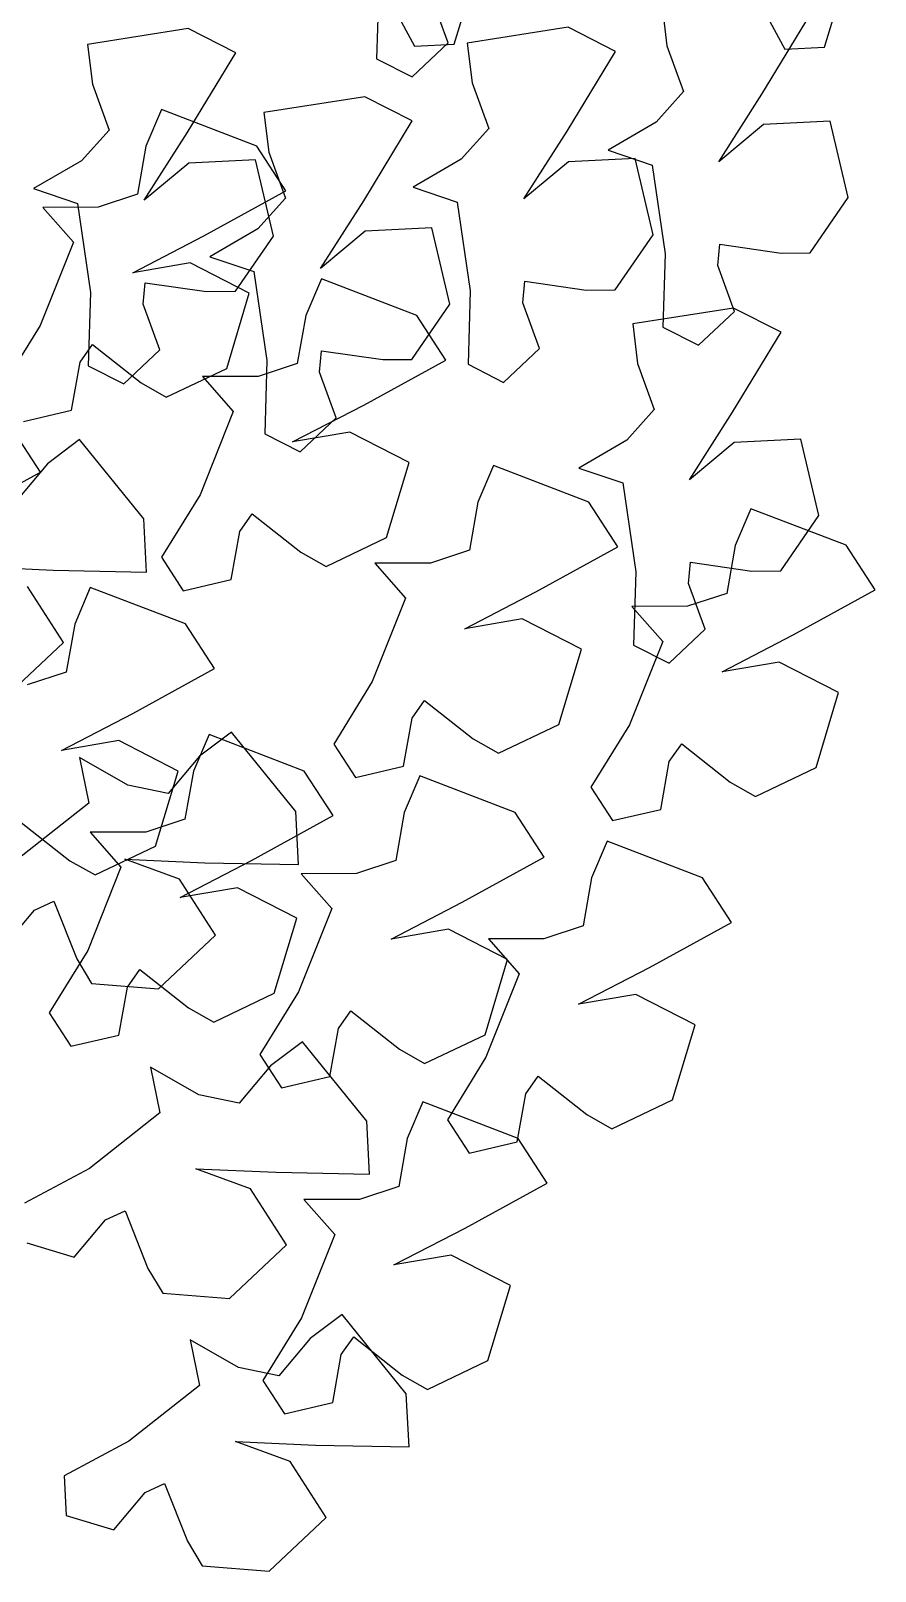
# Model space of a CAD drawing. Header units: millimetres. Extents: x 441156 to 441876, y 4514765 to 4515211.
# Drawn here: x 441408.684 to 441409.494, y 4514820.724 to 4514822.203 of the extents above; entities that cross this region are included whole.
import ezdxf

# ---------------------------------------------------------------- set-up
doc = ezdxf.new("R2010")
doc.units = ezdxf.units.MM
doc.layers.add('01_piscinas', color=254, linetype='Continuous')

msp = doc.modelspace()

# ---------------------------------------------------------------- linework, layer by layer
at = {"layer": '01_piscinas'}
for p, q in [((441409.0185904, 4514822.24995481, 0.00000053), (441409.05199114, 4514822.18788589, 0.00000053)), ((441409.01780215, 4514822.24644525, 0.00000053), (441409.01569358, 4514822.17599162, 0.00000053)), ((441409.08439795, 4514822.19114513, 0.00000053), (441409.06840111, 4514822.23513551, 0.00000053)), ((441409.0901309, 4514822.1898901, 0.00000053), (441409.10391412, 4514822.23536141, 0.00000053)), ((441409.37397293, 4514822.24715497, 0.00000053), (441409.40737367, 4514822.18508605, 0.00000053)), ((441409.28967015, 4514822.22655153, 0.00000053), (441409.29433621, 4514822.18848966, 0.00000053)), ((441409.44551342, 4514822.18709026, 0.00000053), (441409.45929664, 4514822.23256157, 0.00000053)), ((441408.8349509, 4514822.20486206, 0.00000053), (441408.73816882, 4514822.18954713, 0.00000053)), ((441408.88049387, 4514822.18166485, 0.00000053), (441408.8349509, 4514822.20486206, 0.00000053)), ((441409.19939783, 4514822.20621568, 0.00000053), (441409.10261575, 4514822.19090075, 0.00000053)), ((441409.2449408, 4514822.18301847, 0.00000053), (441409.19939783, 4514822.20621568, 0.00000053)), ((441409.3854923, 4514822.1419023, 0.00000053), (441409.4319952, 4514822.21866924, 0.00000053)), ((441409.04972568, 4514822.15865744, 0.00000053), (441409.08439795, 4514822.19114513, 0.00000053)), ((441409.05199114, 4514822.18788589, 0.00000053), (441409.0901309, 4514822.1898901, 0.00000053)), ((441409.10261575, 4514822.19090075, 0.00000053), (441409.10728181, 4514822.15283889, 0.00000053)), ((441408.73816882, 4514822.18954713, 0.00000053), (441408.74283488, 4514822.15148527, 0.00000053)), ((441408.83399097, 4514822.10489791, 0.00000053), (441408.88049387, 4514822.18166485, 0.00000053)), ((441409.01569358, 4514822.17599162, 0.00000053), (441409.04972568, 4514822.15865744, 0.00000053)), ((441409.1984379, 4514822.10625153, 0.00000053), (441409.2449408, 4514822.18301847, 0.00000053)), ((441409.29433621, 4514822.18848966, 0.00000053), (441409.31033306, 4514822.14449929, 0.00000053)), ((441409.40737367, 4514822.18508605, 0.00000053), (441409.44551342, 4514822.18709026, 0.00000053)), ((441408.74283488, 4514822.15148527, 0.00000053), (441408.75883173, 4514822.10749489, 0.00000053)), ((441409.10728181, 4514822.15283889, 0.00000053), (441409.12327865, 4514822.10884852, 0.00000053)), ((441409.00420188, 4514822.13951302, 0.00000053), (441408.90741979, 4514822.1241981, 0.00000053)), ((441409.04974484, 4514822.11631581, 0.00000053), (441409.00420188, 4514822.13951302, 0.00000053)), ((441409.31033306, 4514822.14449929, 0.00000053), (441409.28394421, 4514822.11502381, 0.00000053)), ((441409.3440454, 4514822.07702283, 0.00000053), (441409.3854923, 4514822.1419023, 0.00000053)), ((441408.80928928, 4514822.12714458, 0.00000053), (441408.79429928, 4514822.09184901, 0.00000053)), ((441408.90076249, 4514822.09201665, 0.00000053), (441408.80928928, 4514822.12714458, 0.00000053)), ((441408.90741979, 4514822.1241981, 0.00000053), (441408.91208585, 4514822.08613623, 0.00000053)), ((441409.00324194, 4514822.03954887, 0.00000053), (441409.04974484, 4514822.11631581, 0.00000053)), ((441409.45082955, 4514822.11585428, 0.00000053), (441409.38693093, 4514822.11271569, 0.00000053)), ((441409.46808495, 4514822.0426118, 0.00000053), (441409.45082955, 4514822.11585428, 0.00000053)), ((441408.75883173, 4514822.10749489, 0.00000053), (441408.73244288, 4514822.07801942, 0.00000053)), ((441408.79254406, 4514822.04001844, 0.00000053), (441408.83399097, 4514822.10489791, 0.00000053)), ((441409.12327865, 4514822.10884852, 0.00000053), (441409.09688981, 4514822.07937304, 0.00000053)), ((441409.15699099, 4514822.04137206, 0.00000053), (441409.1984379, 4514822.10625153, 0.00000053)), ((441409.28394421, 4514822.11502381, 0.00000053), (441409.23783124, 4514822.08820621, 0.00000053)), ((441409.38693093, 4514822.11271569, 0.00000053), (441409.3440454, 4514822.07702283, 0.00000053)), ((441408.79429928, 4514822.09184901, 0.00000053), (441408.78615776, 4514822.0457538, 0.00000053)), ((441408.92860525, 4514822.04915579, 0.00000053), (441408.90076249, 4514822.09201665, 0.00000053)), ((441408.91208585, 4514822.08613623, 0.00000053), (441408.9280827, 4514822.04214586, 0.00000053)), ((441409.23783124, 4514822.08820621, 0.00000053), (441409.28014678, 4514822.07388425, 0.00000053)), ((441408.73244288, 4514822.07801942, 0.00000053), (441408.68632991, 4514822.05120181, 0.00000053)), ((441408.8354296, 4514822.0757113, 0.00000053), (441408.79254406, 4514822.04001844, 0.00000053)), ((441408.89932822, 4514822.07884988, 0.00000053), (441408.8354296, 4514822.0757113, 0.00000053)), ((441408.91658362, 4514822.00560741, 0.00000053), (441408.89932822, 4514822.07884988, 0.00000053)), ((441409.09688981, 4514822.07937304, 0.00000053), (441409.05077684, 4514822.05255543, 0.00000053)), ((441409.19987653, 4514822.07706492, 0.00000053), (441409.15699099, 4514822.04137206, 0.00000053)), ((441409.26377515, 4514822.0802035, 0.00000053), (441409.19987653, 4514822.07706492, 0.00000053)), ((441409.28103055, 4514822.00696103, 0.00000053), (441409.26377515, 4514822.0802035, 0.00000053)), ((441409.28014678, 4514822.07388425, 0.00000053), (441409.29259642, 4514821.98862685, 0.00000053)), ((441408.68632991, 4514822.05120181, 0.00000053), (441408.72864544, 4514822.03687985, 0.00000053)), ((441408.78615776, 4514822.0457538, 0.00000053), (441408.74856662, 4514822.03342171, 0.00000053)), ((441408.84994909, 4514822.00592512, 0.00000053), (441408.92860525, 4514822.04915579, 0.00000053)), ((441408.9280827, 4514822.04214586, 0.00000053), (441408.90169385, 4514822.01267038, 0.00000053)), ((441409.05077684, 4514822.05255543, 0.00000053), (441409.09309237, 4514822.03823347, 0.00000053)), ((441409.43169404, 4514821.98961981, 0.00000053), (441409.46808495, 4514822.0426118, 0.00000053)), ((441408.74856662, 4514822.03342171, 0.00000053), (441408.69522281, 4514822.03325347, 0.00000053)), ((441408.69522281, 4514822.03325347, 0.00000053), (441408.72470816, 4514821.99969253, 0.00000053)), ((441408.72864544, 4514822.03687985, 0.00000053), (441408.74109509, 4514821.95162245, 0.00000053)), ((441408.96179504, 4514821.9746694, 0.00000053), (441409.00324194, 4514822.03954887, 0.00000053)), ((441409.09309237, 4514822.03823347, 0.00000053), (441409.10554202, 4514821.95297607, 0.00000053)), ((441408.90169385, 4514822.01267038, 0.00000053), (441408.85558088, 4514821.98585278, 0.00000053)), ((441409.06857919, 4514822.01350085, 0.00000053), (441409.00468057, 4514822.01036226, 0.00000053)), ((441409.08583459, 4514821.94025838, 0.00000053), (441409.06857919, 4514822.01350085, 0.00000053)), ((441408.72470816, 4514821.99969253, 0.00000053), (441408.69286116, 4514821.91963263, 0.00000053)), ((441408.78161528, 4514821.97046131, 0.00000053), (441408.84994909, 4514822.00592512, 0.00000053)), ((441408.88019271, 4514821.95261542, 0.00000053), (441408.91658362, 4514822.00560741, 0.00000053)), ((441409.00468057, 4514822.01036226, 0.00000053), (441408.96179504, 4514821.9746694, 0.00000053)), ((441409.24463964, 4514821.95396904, 0.00000053), (441409.28103055, 4514822.00696103, 0.00000053)), ((441409.34319538, 4514821.97731711, 0.00000053), (441409.3450941, 4514821.99788689, 0.00000053)), ((441409.3450941, 4514821.99788689, 0.00000053), (441409.40386656, 4514821.98933094, 0.00000053)), ((441408.85558088, 4514821.98585278, 0.00000053), (441408.89789641, 4514821.97153082, 0.00000053)), ((441409.29259642, 4514821.98862685, 0.00000053), (441409.29048785, 4514821.91817321, 0.00000053)), ((441409.40386656, 4514821.98933094, 0.00000053), (441409.43169404, 4514821.98961981, 0.00000053)), ((441408.83660167, 4514821.97992946, 0.00000053), (441408.78161528, 4514821.97046131, 0.00000053)), ((441408.89350879, 4514821.95069825, 0.00000053), (441408.83660167, 4514821.97992946, 0.00000053)), ((441408.89789641, 4514821.97153082, 0.00000053), (441408.91034606, 4514821.88627342, 0.00000053)), ((441409.35919222, 4514821.93332673, 0.00000053), (441409.34319538, 4514821.97731711, 0.00000053)), ((441408.79169404, 4514821.94031271, 0.00000053), (441408.79359276, 4514821.9608825, 0.00000053)), ((441408.79359276, 4514821.9608825, 0.00000053), (441408.85236523, 4514821.95232655, 0.00000053)), ((441408.96263342, 4514821.96463264, 0.00000053), (441408.94764342, 4514821.92933707, 0.00000053)), ((441409.05410663, 4514821.92950471, 0.00000053), (441408.96263342, 4514821.96463264, 0.00000053)), ((441409.15614097, 4514821.94166633, 0.00000053), (441409.15803969, 4514821.96223612, 0.00000053)), ((441409.15803969, 4514821.96223612, 0.00000053), (441409.21681216, 4514821.95368017, 0.00000053)), ((441409.21681216, 4514821.95368017, 0.00000053), (441409.24463964, 4514821.95396904, 0.00000053)), ((441408.74109509, 4514821.95162245, 0.00000053), (441408.73898651, 4514821.88116882, 0.00000053)), ((441408.80769089, 4514821.89632234, 0.00000053), (441408.79169404, 4514821.94031271, 0.00000053)), ((441408.85236523, 4514821.95232655, 0.00000053), (441408.88019271, 4514821.95261542, 0.00000053)), ((441408.87183117, 4514821.87864071, 0.00000053), (441408.89350879, 4514821.95069825, 0.00000053)), ((441409.04944368, 4514821.88726638, 0.00000053), (441409.08583459, 4514821.94025838, 0.00000053)), ((441409.10554202, 4514821.95297607, 0.00000053), (441409.10343344, 4514821.88252244, 0.00000053)), ((441409.17213782, 4514821.89767596, 0.00000053), (441409.15614097, 4514821.94166633, 0.00000053)), ((441408.94764342, 4514821.92933707, 0.00000053), (441408.93950191, 4514821.88324186, 0.00000053)), ((441409.08194939, 4514821.88664385, 0.00000053), (441409.05410663, 4514821.92950471, 0.00000053)), ((441409.35831253, 4514821.93655557, 0.00000053), (441409.26153044, 4514821.92124065, 0.00000053)), ((441409.32451995, 4514821.90083903, 0.00000053), (441409.35919222, 4514821.93332673, 0.00000053)), ((441409.40385549, 4514821.91335836, 0.00000053), (441409.35831253, 4514821.93655557, 0.00000053)), ((441408.69286116, 4514821.91963263, 0.00000053), (441408.65580827, 4514821.85967228, 0.00000053)), ((441409.26153044, 4514821.92124065, 0.00000053), (441409.2661965, 4514821.88317879, 0.00000053)), ((441409.29048785, 4514821.91817321, 0.00000053), (441409.32451995, 4514821.90083903, 0.00000053)), ((441409.35735259, 4514821.83659142, 0.00000053), (441409.40385549, 4514821.91335836, 0.00000053)), ((441408.73102628, 4514821.88453863, 0.00000053), (441408.74295551, 4514821.90140322, 0.00000053)), ((441408.74295551, 4514821.90140322, 0.00000053), (441408.78957598, 4514821.86460732, 0.00000053)), ((441408.77301862, 4514821.86383464, 0.00000053), (441408.80769089, 4514821.89632234, 0.00000053)), ((441408.96094502, 4514821.87496368, 0.00000053), (441408.96284374, 4514821.89553346, 0.00000053)), ((441408.96284374, 4514821.89553346, 0.00000053), (441409.0216162, 4514821.88697752, 0.00000053)), ((441409.13746555, 4514821.86518826, 0.00000053), (441409.17213782, 4514821.89767596, 0.00000053)), ((441408.72288476, 4514821.83844342, 0.00000053), (441408.73102628, 4514821.88453863, 0.00000053)), ((441408.73898651, 4514821.88116882, 0.00000053), (441408.77301862, 4514821.86383464, 0.00000053)), ((441408.93950191, 4514821.88324186, 0.00000053), (441408.90191076, 4514821.87090977, 0.00000053)), ((441408.91034606, 4514821.88627342, 0.00000053), (441408.90823749, 4514821.81581978, 0.00000053)), ((441409.00329323, 4514821.84341318, 0.00000053), (441409.08194939, 4514821.88664385, 0.00000053)), ((441409.0216162, 4514821.88697752, 0.00000053), (441409.04944368, 4514821.88726638, 0.00000053)), ((441409.10343344, 4514821.88252244, 0.00000053), (441409.13746555, 4514821.86518826, 0.00000053)), ((441409.2661965, 4514821.88317879, 0.00000053), (441409.28219335, 4514821.83918841, 0.00000053)), ((441408.78957598, 4514821.86460732, 0.00000053), (441408.81381972, 4514821.85094375, 0.00000053)), ((441408.81381972, 4514821.85094375, 0.00000053), (441408.87183117, 4514821.87864071, 0.00000053)), ((441408.90191076, 4514821.87090977, 0.00000053), (441408.84856695, 4514821.87074153, 0.00000053)), ((441408.84856695, 4514821.87074153, 0.00000053), (441408.8780523, 4514821.83718058, 0.00000053)), ((441408.97694186, 4514821.8309733, 0.00000053), (441408.96094502, 4514821.87496368, 0.00000053)), ((441408.67661385, 4514821.82764439, 0.00000053), (441408.72288476, 4514821.83844342, 0.00000053)), ((441408.8780523, 4514821.83718058, 0.00000053), (441408.84620531, 4514821.75712069, 0.00000053)), ((441408.93495942, 4514821.80794937, 0.00000053), (441409.00329323, 4514821.84341318, 0.00000053)), ((441409.28219335, 4514821.83918841, 0.00000053), (441409.2558045, 4514821.80971294, 0.00000053)), ((441409.31590569, 4514821.77171196, 0.00000053), (441409.35735259, 4514821.83659142, 0.00000053)), ((441408.69323554, 4514821.7789689, 0.00000053), (441408.66539278, 4514821.82182975, 0.00000053)), ((441408.94226959, 4514821.7984856, 0.00000053), (441408.97694186, 4514821.8309733, 0.00000053)), ((441408.73048376, 4514821.81016464, 0.00000053), (441408.69985426, 4514821.78709278, 0.00000053)), ((441408.79213792, 4514821.73400636, 0.00000053), (441408.73048376, 4514821.81016464, 0.00000053)), ((441408.90823749, 4514821.81581978, 0.00000053), (441408.94226959, 4514821.7984856, 0.00000053)), ((441408.98994581, 4514821.81741752, 0.00000053), (441408.93495942, 4514821.80794937, 0.00000053)), ((441409.04685293, 4514821.78818631, 0.00000053), (441408.98994581, 4514821.81741752, 0.00000053)), ((441409.2558045, 4514821.80971294, 0.00000053), (441409.20969153, 4514821.78289533, 0.00000053)), ((441409.35879122, 4514821.80740482, 0.00000053), (441409.31590569, 4514821.77171196, 0.00000053)), ((441409.42268984, 4514821.8105434, 0.00000053), (441409.35879122, 4514821.80740482, 0.00000053)), ((441409.43994524, 4514821.73730093, 0.00000053), (441409.42268984, 4514821.8105434, 0.00000053)), ((441408.61457938, 4514821.73573823, 0.00000053), (441408.69323554, 4514821.7789689, 0.00000053)), ((441408.69985426, 4514821.78709278, 0.00000053), (441408.6697559, 4514821.75124392, 0.00000053)), ((441409.02517531, 4514821.71612877, 0.00000053), (441409.04685293, 4514821.78818631, 0.00000053)), ((441409.12795124, 4514821.78528763, 0.00000053), (441409.11296124, 4514821.74999206, 0.00000053)), ((441409.21942445, 4514821.7501597, 0.00000053), (441409.12795124, 4514821.78528763, 0.00000053)), ((441409.20969153, 4514821.78289533, 0.00000053), (441409.25200707, 4514821.76857337, 0.00000053)), ((441409.25200707, 4514821.76857337, 0.00000053), (441409.26445671, 4514821.68331597, 0.00000053)), ((441408.84620531, 4514821.75712069, 0.00000053), (441408.80915241, 4514821.69716034, 0.00000053)), ((441409.11296124, 4514821.74999206, 0.00000053), (441409.10481972, 4514821.70389685, 0.00000053)), ((441409.24726721, 4514821.70729884, 0.00000053), (441409.21942445, 4514821.7501597, 0.00000053)), ((441408.79482003, 4514821.68296639, 0.00000053), (441408.79213792, 4514821.73400636, 0.00000053)), ((441408.88437042, 4514821.72202669, 0.00000053), (441408.89629965, 4514821.73889128, 0.00000053)), ((441408.89629965, 4514821.73889128, 0.00000053), (441408.94292013, 4514821.70209538, 0.00000053)), ((441409.37482699, 4514821.74383855, 0.00000053), (441409.35983699, 4514821.70854298, 0.00000053)), ((441409.4663002, 4514821.70871062, 0.00000053), (441409.37482699, 4514821.74383855, 0.00000053)), ((441409.40355433, 4514821.68430893, 0.00000053), (441409.43994524, 4514821.73730093, 0.00000053)), ((441408.87622891, 4514821.67593148, 0.00000053), (441408.88437042, 4514821.72202669, 0.00000053)), ((441408.94292013, 4514821.70209538, 0.00000053), (441408.96716386, 4514821.68843181, 0.00000053)), ((441408.96716386, 4514821.68843181, 0.00000053), (441409.02517531, 4514821.71612877, 0.00000053)), ((441409.10481972, 4514821.70389685, 0.00000053), (441409.06722857, 4514821.69156476, 0.00000053)), ((441409.16861105, 4514821.66406817, 0.00000053), (441409.24726721, 4514821.70729884, 0.00000053)), ((441409.35983699, 4514821.70854298, 0.00000053), (441409.35169548, 4514821.66244777, 0.00000053)), ((441409.49414296, 4514821.66584976, 0.00000053), (441409.4663002, 4514821.70871062, 0.00000053)), ((441408.62817574, 4514821.68830995, 0.00000053), (441408.70508646, 4514821.68485561, 0.00000053)), ((441408.80915241, 4514821.69716034, 0.00000053), (441408.82995799, 4514821.66513244, 0.00000053)), ((441409.06722857, 4514821.69156476, 0.00000053), (441409.01388477, 4514821.69139652, 0.00000053)), ((441409.01388477, 4514821.69139652, 0.00000053), (441409.04337011, 4514821.65783557, 0.00000053)), ((441409.31505567, 4514821.67200623, 0.00000053), (441409.31695439, 4514821.69257601, 0.00000053)), ((441409.31695439, 4514821.69257601, 0.00000053), (441409.37572686, 4514821.68402007, 0.00000053)), ((441408.70508646, 4514821.68485561, 0.00000053), (441408.79482003, 4514821.68296639, 0.00000053)), ((441408.82995799, 4514821.66513244, 0.00000053), (441408.87622891, 4514821.67593148, 0.00000053)), ((441409.26445671, 4514821.68331597, 0.00000053), (441409.26234814, 4514821.61286234, 0.00000053)), ((441409.33105251, 4514821.62801586, 0.00000053), (441409.31505567, 4514821.67200623, 0.00000053)), ((441409.37572686, 4514821.68402007, 0.00000053), (441409.40355433, 4514821.68430893, 0.00000053)), ((441408.71519683, 4514821.61524788, 0.00000053), (441408.68052943, 4514821.66901642, 0.00000053)), ((441408.7409045, 4514821.66831713, 0.00000053), (441408.72591449, 4514821.63302156, 0.00000053)), ((441408.8323777, 4514821.6331892, 0.00000053), (441408.7409045, 4514821.66831713, 0.00000053)), ((441409.04337011, 4514821.65783557, 0.00000053), (441409.01152312, 4514821.57777568, 0.00000053)), ((441409.10027724, 4514821.62860436, 0.00000053), (441409.16861105, 4514821.66406817, 0.00000053)), ((441409.35169548, 4514821.66244777, 0.00000053), (441409.31410433, 4514821.65011568, 0.00000053)), ((441409.4154868, 4514821.62261909, 0.00000053), (441409.49414296, 4514821.66584976, 0.00000053)), ((441409.31410433, 4514821.65011568, 0.00000053), (441409.26076052, 4514821.64994744, 0.00000053)), ((441409.26076052, 4514821.64994744, 0.00000053), (441409.29024587, 4514821.61638649, 0.00000053)), ((441408.72591449, 4514821.63302156, 0.00000053), (441408.71777298, 4514821.58692635, 0.00000053)), ((441408.86022046, 4514821.59032834, 0.00000053), (441408.8323777, 4514821.6331892, 0.00000053)), ((441409.15526363, 4514821.63807251, 0.00000053), (441409.10027724, 4514821.62860436, 0.00000053)), ((441409.21217075, 4514821.6088413, 0.00000053), (441409.15526363, 4514821.63807251, 0.00000053)), ((441409.29638024, 4514821.59552816, 0.00000053), (441409.33105251, 4514821.62801586, 0.00000053)), ((441408.6603947, 4514821.56368303, 0.00000053), (441408.71519683, 4514821.61524788, 0.00000053)), ((441409.29024587, 4514821.61638649, 0.00000053), (441409.25839888, 4514821.53632659, 0.00000053)), ((441409.26234814, 4514821.61286234, 0.00000053), (441409.29638024, 4514821.59552816, 0.00000053)), ((441409.34715299, 4514821.58715528, 0.00000053), (441409.4154868, 4514821.62261909, 0.00000053)), ((441409.19049313, 4514821.53678376, 0.00000053), (441409.21217075, 4514821.6088413, 0.00000053)), ((441408.71777298, 4514821.58692635, 0.00000053), (441408.68018183, 4514821.57459426, 0.00000053)), ((441408.7815643, 4514821.54709767, 0.00000053), (441408.86022046, 4514821.59032834, 0.00000053)), ((441409.40213938, 4514821.59662343, 0.00000053), (441409.34715299, 4514821.58715528, 0.00000053)), ((441409.45904651, 4514821.56739222, 0.00000053), (441409.40213938, 4514821.59662343, 0.00000053)), ((441409.01152312, 4514821.57777568, 0.00000053), (441408.97447023, 4514821.51781533, 0.00000053)), ((441409.04968824, 4514821.54268168, 0.00000053), (441409.06161747, 4514821.55954627, 0.00000053)), ((441409.06161747, 4514821.55954627, 0.00000053), (441409.10823794, 4514821.52275037, 0.00000053)), ((441409.43736889, 4514821.49533467, 0.00000053), (441409.45904651, 4514821.56739222, 0.00000053)), ((441408.7132305, 4514821.51163386, 0.00000053), (441408.7815643, 4514821.54709767, 0.00000053)), ((441409.04154672, 4514821.49658647, 0.00000053), (441409.04968824, 4514821.54268168, 0.00000053)), ((441408.85480562, 4514821.52709772, 0.00000053), (441408.83981562, 4514821.49180215, 0.00000053)), ((441408.87635293, 4514821.52922418, 0.00000053), (441408.84572342, 4514821.50615232, 0.00000053)), ((441408.94627883, 4514821.49196979, 0.00000053), (441408.85480562, 4514821.52709772, 0.00000053)), ((441408.93800709, 4514821.45306589, 0.00000053), (441408.87635293, 4514821.52922418, 0.00000053)), ((441409.13248168, 4514821.5090868, 0.00000053), (441409.19049313, 4514821.53678376, 0.00000053)), ((441409.25839888, 4514821.53632659, 0.00000053), (441409.22134598, 4514821.47636625, 0.00000053)), ((441408.76821689, 4514821.52110201, 0.00000053), (441408.7132305, 4514821.51163386, 0.00000053)), ((441408.82512401, 4514821.4918708, 0.00000053), (441408.76821689, 4514821.52110201, 0.00000053)), ((441408.97447023, 4514821.51781533, 0.00000053), (441408.99527581, 4514821.48578744, 0.00000053)), ((441409.10823794, 4514821.52275037, 0.00000053), (441409.13248168, 4514821.5090868, 0.00000053)), ((441409.29656399, 4514821.50123259, 0.00000053), (441409.30849322, 4514821.51809719, 0.00000053)), ((441409.30849322, 4514821.51809719, 0.00000053), (441409.3551137, 4514821.48130129, 0.00000053)), ((441408.73062292, 4514821.50494533, 0.00000053), (441408.7393775, 4514821.46113802, 0.00000053)), ((441408.77690413, 4514821.47841913, 0.00000053), (441408.73062292, 4514821.50494533, 0.00000053)), ((441408.84572342, 4514821.50615232, 0.00000053), (441408.81562506, 4514821.47030345, 0.00000053)), ((441408.99527581, 4514821.48578744, 0.00000053), (441409.04154672, 4514821.49658647, 0.00000053)), ((441409.28842248, 4514821.45513739, 0.00000053), (441409.29656399, 4514821.50123259, 0.00000053)), ((441409.37935743, 4514821.46763772, 0.00000053), (441409.43736889, 4514821.49533467, 0.00000053)), ((441408.80344639, 4514821.41981326, 0.00000053), (441408.82512401, 4514821.4918708, 0.00000053)), ((441408.83981562, 4514821.49180215, 0.00000053), (441408.8316741, 4514821.44570694, 0.00000053)), ((441408.97412159, 4514821.44910893, 0.00000053), (441408.94627883, 4514821.49196979, 0.00000053)), ((441409.05720161, 4514821.48726594, 0.00000053), (441409.0422116, 4514821.45197037, 0.00000053)), ((441409.14867481, 4514821.45213801, 0.00000053), (441409.05720161, 4514821.48726594, 0.00000053)), ((441409.3551137, 4514821.48130129, 0.00000053), (441409.37935743, 4514821.46763772, 0.00000053)), ((441408.81562506, 4514821.47030345, 0.00000053), (441408.77690413, 4514821.47841913, 0.00000053)), ((441409.22134598, 4514821.47636625, 0.00000053), (441409.24215156, 4514821.44433835, 0.00000053)), ((441408.7393775, 4514821.46113802, 0.00000053), (441408.67176725, 4514821.40772761, 0.00000053)), ((441408.94068919, 4514821.40202592, 0.00000053), (441408.93800709, 4514821.45306589, 0.00000053)), ((441409.0422116, 4514821.45197037, 0.00000053), (441409.03407009, 4514821.40587516, 0.00000053)), ((441409.17651757, 4514821.40927715, 0.00000053), (441409.14867481, 4514821.45213801, 0.00000053)), ((441409.24215156, 4514821.44433835, 0.00000053), (441409.28842248, 4514821.45513739, 0.00000053)), ((441408.67457072, 4514821.44257577, 0.00000053), (441408.7211912, 4514821.40577987, 0.00000053)), ((441408.8316741, 4514821.44570694, 0.00000053), (441408.79408296, 4514821.43337485, 0.00000053)), ((441408.89546543, 4514821.40587826, 0.00000053), (441408.97412159, 4514821.44910893, 0.00000053)), ((441408.79408296, 4514821.43337485, 0.00000053), (441408.74073915, 4514821.43320661, 0.00000053)), ((441408.74073915, 4514821.43320661, 0.00000053), (441408.7702245, 4514821.39964566, 0.00000053)), ((441409.23702086, 4514821.42461321, 0.00000053), (441409.22203085, 4514821.38931764, 0.00000053)), ((441409.32849406, 4514821.38948528, 0.00000053), (441409.23702086, 4514821.42461321, 0.00000053)), ((441408.7211912, 4514821.40577987, 0.00000053), (441408.74543493, 4514821.3921163, 0.00000053)), ((441408.74543493, 4514821.3921163, 0.00000053), (441408.80344639, 4514821.41981326, 0.00000053)), ((441408.77404491, 4514821.40736949, 0.00000053), (441408.85095563, 4514821.40391515, 0.00000053)), ((441408.82639859, 4514821.38807595, 0.00000053), (441408.77404491, 4514821.40736949, 0.00000053)), ((441408.82713162, 4514821.37041445, 0.00000053), (441408.89546543, 4514821.40587826, 0.00000053)), ((441409.03407009, 4514821.40587516, 0.00000053), (441408.99647894, 4514821.39354307, 0.00000053)), ((441409.09786141, 4514821.36604648, 0.00000053), (441409.17651757, 4514821.40927715, 0.00000053)), ((441408.7702245, 4514821.39964566, 0.00000053), (441408.7383775, 4514821.31958577, 0.00000053)), ((441408.85095563, 4514821.40391515, 0.00000053), (441408.94068919, 4514821.40202592, 0.00000053)), ((441408.99647894, 4514821.39354307, 0.00000053), (441408.94313514, 4514821.39337483, 0.00000053)), ((441408.94313514, 4514821.39337483, 0.00000053), (441408.97262048, 4514821.35981388, 0.00000053)), ((441408.861066, 4514821.33430742, 0.00000053), (441408.82639859, 4514821.38807595, 0.00000053)), ((441408.88211801, 4514821.3798826, 0.00000053), (441408.82713162, 4514821.37041445, 0.00000053)), ((441408.93902513, 4514821.35065139, 0.00000053), (441408.88211801, 4514821.3798826, 0.00000053)), ((441409.22203085, 4514821.38931764, 0.00000053), (441409.21388934, 4514821.34322243, 0.00000053)), ((441409.35633682, 4514821.34662442, 0.00000053), (441409.32849406, 4514821.38948528, 0.00000053)), ((441408.6872722, 4514821.35825276, 0.00000053), (441408.70603552, 4514821.36689332, 0.00000053)), ((441408.70603552, 4514821.36689332, 0.00000053), (441408.72801209, 4514821.31171689, 0.00000053)), ((441409.0295276, 4514821.33058267, 0.00000053), (441409.09786141, 4514821.36604648, 0.00000053)), ((441408.65717384, 4514821.3224039, 0.00000053), (441408.6872722, 4514821.35825276, 0.00000053)), ((441408.91734751, 4514821.27859385, 0.00000053), (441408.93902513, 4514821.35065139, 0.00000053)), ((441408.97262048, 4514821.35981388, 0.00000053), (441408.94077349, 4514821.27975399, 0.00000053)), ((441409.27768066, 4514821.30339375, 0.00000053), (441409.35633682, 4514821.34662442, 0.00000053)), ((441408.80626386, 4514821.28274256, 0.00000053), (441408.861066, 4514821.33430742, 0.00000053)), ((441409.084514, 4514821.34005082, 0.00000053), (441409.0295276, 4514821.33058267, 0.00000053)), ((441409.14142112, 4514821.3108196, 0.00000053), (441409.084514, 4514821.34005082, 0.00000053)), ((441409.21388934, 4514821.34322243, 0.00000053), (441409.17629819, 4514821.33089034, 0.00000053)), ((441408.7383775, 4514821.31958577, 0.00000053), (441408.70132461, 4514821.25962542, 0.00000053)), ((441409.17629819, 4514821.33089034, 0.00000053), (441409.12295439, 4514821.3307221, 0.00000053)), ((441409.12295439, 4514821.3307221, 0.00000053), (441409.15243973, 4514821.29716115, 0.00000053)), ((441408.72801209, 4514821.31171689, 0.00000053), (441408.74217599, 4514821.28776202, 0.00000053)), ((441409.1197435, 4514821.23876206, 0.00000053), (441409.14142112, 4514821.3108196, 0.00000053)), ((441409.20934686, 4514821.26792994, 0.00000053), (441409.27768066, 4514821.30339375, 0.00000053)), ((441408.74217599, 4514821.28776202, 0.00000053), (441408.80626386, 4514821.28274256, 0.00000053)), ((441408.77654262, 4514821.28449177, 0.00000053), (441408.78847185, 4514821.30135636, 0.00000053)), ((441408.78847185, 4514821.30135636, 0.00000053), (441408.83509233, 4514821.26456046, 0.00000053)), ((441409.15243973, 4514821.29716115, 0.00000053), (441409.12059274, 4514821.21710126, 0.00000053)), ((441408.7684011, 4514821.23839656, 0.00000053), (441408.77654262, 4514821.28449177, 0.00000053)), ((441408.85933606, 4514821.25089689, 0.00000053), (441408.91734751, 4514821.27859385, 0.00000053)), ((441408.94077349, 4514821.27975399, 0.00000053), (441408.9037206, 4514821.21979363, 0.00000053)), ((441409.26433325, 4514821.27739809, 0.00000053), (441409.20934686, 4514821.26792994, 0.00000053)), ((441409.32124037, 4514821.24816687, 0.00000053), (441409.26433325, 4514821.27739809, 0.00000053)), ((441408.70132461, 4514821.25962542, 0.00000053), (441408.72213019, 4514821.22759752, 0.00000053)), ((441408.83509233, 4514821.26456046, 0.00000053), (441408.85933606, 4514821.25089689, 0.00000053)), ((441408.9789386, 4514821.24465998, 0.00000053), (441408.99086783, 4514821.26152458, 0.00000053)), ((441408.99086783, 4514821.26152458, 0.00000053), (441409.03748831, 4514821.22472868, 0.00000053)), ((441408.97079709, 4514821.19856478, 0.00000053), (441408.9789386, 4514821.24465998, 0.00000053)), ((441409.29956275, 4514821.17610933, 0.00000053), (441409.32124037, 4514821.24816687, 0.00000053)), ((441408.72213019, 4514821.22759752, 0.00000053), (441408.7684011, 4514821.23839656, 0.00000053)), ((441408.94454446, 4514821.23188144, 0.00000053), (441408.91391496, 4514821.20880958, 0.00000053)), ((441409.00619862, 4514821.15572315, 0.00000053), (441408.94454446, 4514821.23188144, 0.00000053)), ((441409.06173204, 4514821.21106511, 0.00000053), (441409.1197435, 4514821.23876206, 0.00000053)), ((441408.9037206, 4514821.21979363, 0.00000053), (441408.92452617, 4514821.18776574, 0.00000053)), ((441409.03748831, 4514821.22472868, 0.00000053), (441409.06173204, 4514821.21106511, 0.00000053)), ((441409.12059274, 4514821.21710126, 0.00000053), (441409.08353985, 4514821.15714091, 0.00000053)), ((441408.79881445, 4514821.20760258, 0.00000053), (441408.80756903, 4514821.16379528, 0.00000053)), ((441408.84509566, 4514821.18107639, 0.00000053), (441408.79881445, 4514821.20760258, 0.00000053)), ((441408.91391496, 4514821.20880958, 0.00000053), (441408.8838166, 4514821.17296071, 0.00000053)), ((441409.15875785, 4514821.18200726, 0.00000053), (441409.17068708, 4514821.19887185, 0.00000053)), ((441409.17068708, 4514821.19887185, 0.00000053), (441409.21730756, 4514821.16207595, 0.00000053)), ((441408.92452617, 4514821.18776574, 0.00000053), (441408.97079709, 4514821.19856478, 0.00000053)), ((441408.8838166, 4514821.17296071, 0.00000053), (441408.84509566, 4514821.18107639, 0.00000053)), ((441409.05999572, 4514821.17427609, 0.00000053), (441409.04500571, 4514821.13898052, 0.00000053)), ((441409.15146892, 4514821.13914816, 0.00000053), (441409.05999572, 4514821.17427609, 0.00000053)), ((441409.15061634, 4514821.13591205, 0.00000053), (441409.15875785, 4514821.18200726, 0.00000053)), ((441409.24155129, 4514821.14841238, 0.00000053), (441409.29956275, 4514821.17610933, 0.00000053)), ((441408.80756903, 4514821.16379528, 0.00000053), (441408.73995878, 4514821.11038487, 0.00000053)), ((441409.00888073, 4514821.10468318, 0.00000053), (441409.00619862, 4514821.15572315, 0.00000053)), ((441409.08353985, 4514821.15714091, 0.00000053), (441409.10434543, 4514821.12511301, 0.00000053)), ((441409.21730756, 4514821.16207595, 0.00000053), (441409.24155129, 4514821.14841238, 0.00000053)), ((441409.04500571, 4514821.13898052, 0.00000053), (441409.0368642, 4514821.09288531, 0.00000053)), ((441409.10434543, 4514821.12511301, 0.00000053), (441409.15061634, 4514821.13591205, 0.00000053)), ((441409.17931168, 4514821.0962873, 0.00000053), (441409.15146892, 4514821.13914816, 0.00000053)), ((441408.73995878, 4514821.11038487, 0.00000053), (441408.67788986, 4514821.07698414, 0.00000053)), ((441408.84223644, 4514821.11002675, 0.00000053), (441408.91914716, 4514821.1065724, 0.00000053)), ((441408.89459013, 4514821.09073321, 0.00000053), (441408.84223644, 4514821.11002675, 0.00000053)), ((441408.91914716, 4514821.1065724, 0.00000053), (441409.00888073, 4514821.10468318, 0.00000053)), ((441409.10065552, 4514821.05305663, 0.00000053), (441409.17931168, 4514821.0962873, 0.00000053)), ((441408.92925754, 4514821.03696467, 0.00000053), (441408.89459013, 4514821.09073321, 0.00000053)), ((441408.99927305, 4514821.08055322, 0.00000053), (441408.94592925, 4514821.08038498, 0.00000053)), ((441408.94592925, 4514821.08038498, 0.00000053), (441408.97541459, 4514821.04682404, 0.00000053)), ((441409.0368642, 4514821.09288531, 0.00000053), (441408.99927305, 4514821.08055322, 0.00000053)), ((441408.75546374, 4514821.06091002, 0.00000053), (441408.77422705, 4514821.06955057, 0.00000053)), ((441408.77422705, 4514821.06955057, 0.00000053), (441408.79620362, 4514821.01437415, 0.00000053)), ((441408.72536538, 4514821.02506115, 0.00000053), (441408.75546374, 4514821.06091002, 0.00000053)), ((441409.03232171, 4514821.01759282, 0.00000053), (441409.10065552, 4514821.05305663, 0.00000053)), ((441408.67989407, 4514821.03884438, 0.00000053), (441408.72536538, 4514821.02506115, 0.00000053)), ((441408.8744554, 4514820.98539982, 0.00000053), (441408.92925754, 4514821.03696467, 0.00000053)), ((441408.97541459, 4514821.04682404, 0.00000053), (441408.9435676, 4514820.96676414, 0.00000053)), ((441409.08730811, 4514821.02706097, 0.00000053), (441409.03232171, 4514821.01759282, 0.00000053)), ((441409.14421523, 4514820.99782976, 0.00000053), (441409.08730811, 4514821.02706097, 0.00000053)), ((441408.79620362, 4514821.01437415, 0.00000053), (441408.81036752, 4514820.99041928, 0.00000053)), ((441409.12253761, 4514820.92577222, 0.00000053), (441409.14421523, 4514820.99782976, 0.00000053)), ((441408.81036752, 4514820.99041928, 0.00000053), (441408.8744554, 4514820.98539982, 0.00000053)), ((441408.9435676, 4514820.96676414, 0.00000053), (441408.90651471, 4514820.90680379, 0.00000053)), ((441408.98252918, 4514820.97002756, 0.00000053), (441408.95189968, 4514820.9469557, 0.00000053)), ((441409.04418334, 4514820.89386928, 0.00000053), (441408.98252918, 4514820.97002756, 0.00000053)), ((441408.98173271, 4514820.93167014, 0.00000053), (441408.99366194, 4514820.94853473, 0.00000053)), ((441408.99366194, 4514820.94853473, 0.00000053), (441409.04028242, 4514820.91173883, 0.00000053)), ((441408.83679917, 4514820.94574871, 0.00000053), (441408.84555375, 4514820.90194141, 0.00000053)), ((441408.88308038, 4514820.91922251, 0.00000053), (441408.83679917, 4514820.94574871, 0.00000053)), ((441408.95189968, 4514820.9469557, 0.00000053), (441408.92180132, 4514820.91110684, 0.00000053)), ((441408.92180132, 4514820.91110684, 0.00000053), (441408.88308038, 4514820.91922251, 0.00000053)), ((441408.9735912, 4514820.88557493, 0.00000053), (441408.98173271, 4514820.93167014, 0.00000053)), ((441409.06452615, 4514820.89807526, 0.00000053), (441409.12253761, 4514820.92577222, 0.00000053)), ((441408.90651471, 4514820.90680379, 0.00000053), (441408.92732028, 4514820.87477589, 0.00000053)), ((441409.04028242, 4514820.91173883, 0.00000053), (441409.06452615, 4514820.89807526, 0.00000053)), ((441408.84555375, 4514820.90194141, 0.00000053), (441408.7779435, 4514820.848531, 0.00000053)), ((441409.04686545, 4514820.84282931, 0.00000053), (441409.04418334, 4514820.89386928, 0.00000053)), ((441408.92732028, 4514820.87477589, 0.00000053), (441408.9735912, 4514820.88557493, 0.00000053)), ((441408.7779435, 4514820.848531, 0.00000053), (441408.71587458, 4514820.81513026, 0.00000053)), ((441408.88022116, 4514820.84817287, 0.00000053), (441408.95713188, 4514820.84471853, 0.00000053)), ((441408.93257485, 4514820.82887934, 0.00000053), (441408.88022116, 4514820.84817287, 0.00000053)), ((441408.95713188, 4514820.84471853, 0.00000053), (441409.04686545, 4514820.84282931, 0.00000053)), ((441408.96724225, 4514820.7751108, 0.00000053), (441408.93257485, 4514820.82887934, 0.00000053)), ((441408.71587458, 4514820.81513026, 0.00000053), (441408.71787879, 4514820.7769905, 0.00000053)), ((441408.79344846, 4514820.79905615, 0.00000053), (441408.81221177, 4514820.8076967, 0.00000053)), ((441408.81221177, 4514820.8076967, 0.00000053), (441408.83418834, 4514820.75252028, 0.00000053)), ((441408.7633501, 4514820.76320728, 0.00000053), (441408.79344846, 4514820.79905615, 0.00000053)), ((441408.71787879, 4514820.7769905, 0.00000053), (441408.7633501, 4514820.76320728, 0.00000053)), ((441408.91244011, 4514820.72354595, 0.00000053), (441408.96724225, 4514820.7751108, 0.00000053)), ((441408.83418834, 4514820.75252028, 0.00000053), (441408.84835224, 4514820.72856541, 0.00000053)), ((441408.84835224, 4514820.72856541, 0.00000053), (441408.91244011, 4514820.72354595, 0.00000053))]:
    msp.add_line(p, q, dxfattribs=at)

doc.saveas('drawing.dxf')
